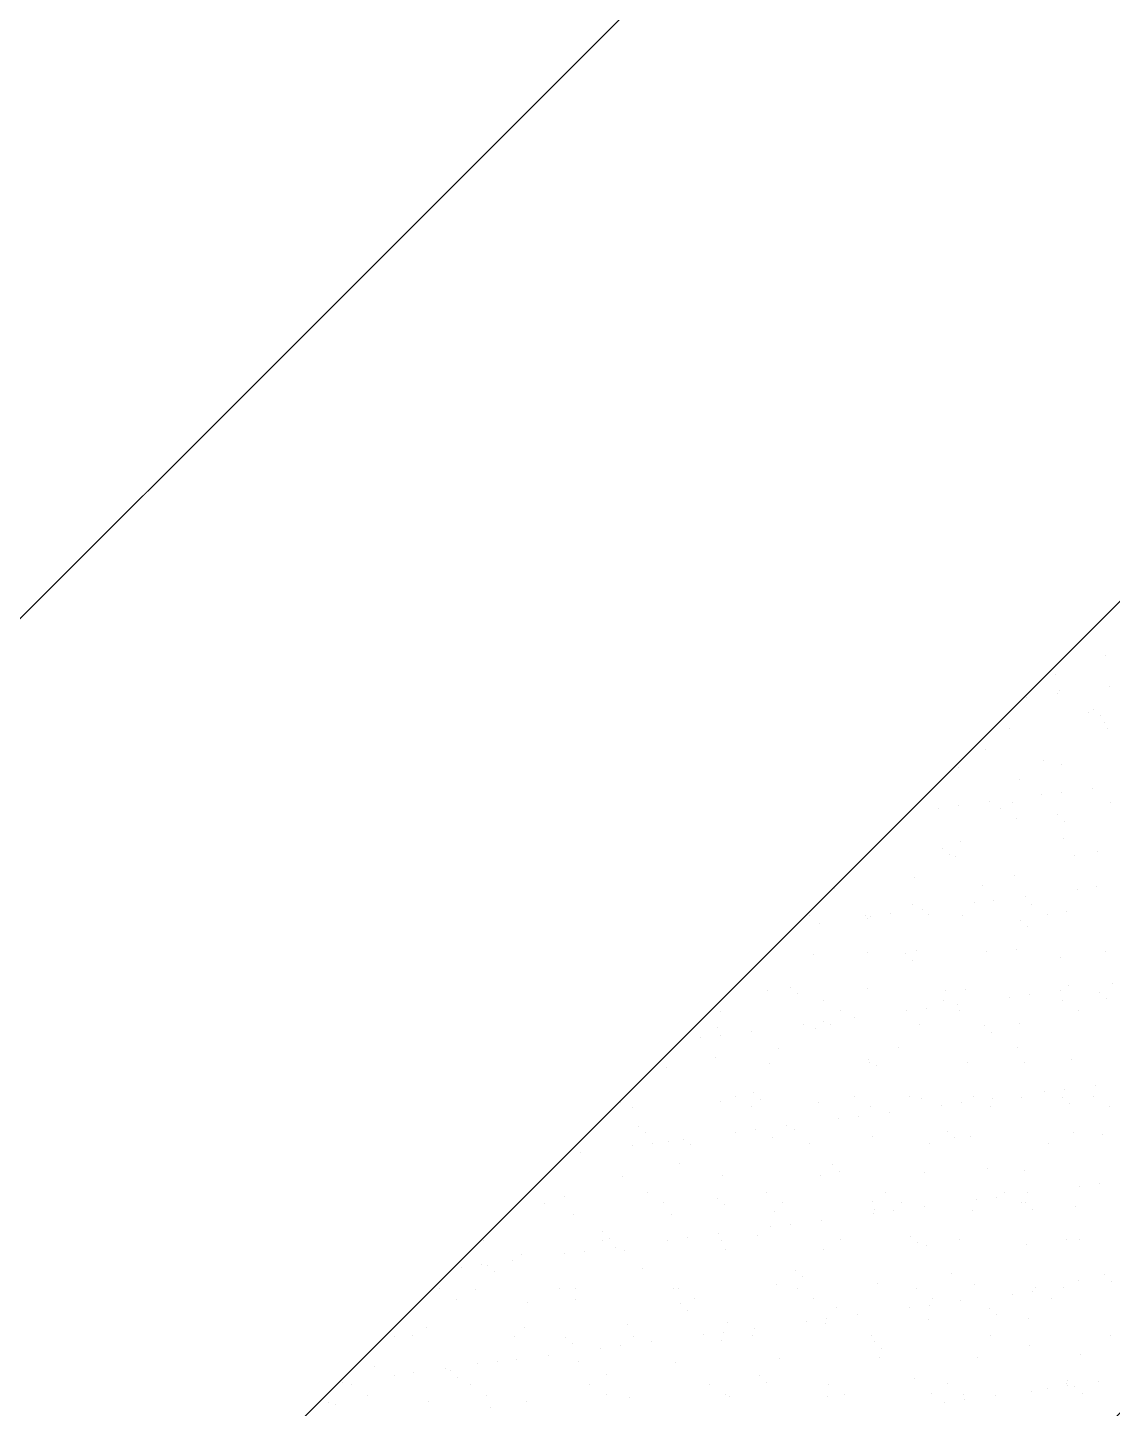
# Model space of a CAD drawing. Header units: millimetres. Extents: x 89805 to 1757503, y 48266 to 267832.
# Drawn here: x 952539.4 to 952822.9, y 127303.3 to 127664.2 of the extents above; entities that cross this region are included whole.
import ezdxf

# ---------------------------------------------------------------- set-up
doc = ezdxf.new("R2010")
doc.units = ezdxf.units.MM
doc.header["$LTSCALE"] = 1000
doc.layers.add('WALL', color=111, linetype='Continuous')

msp = doc.modelspace()

# ---------------------------------------------------------------- linework, layer by layer
at = {"color": 8, "ltscale": 0.7}
for p, q in [((952821.01, 127500.16), (952821.01, 127500.16)), ((952808.09, 127495.14), (952808.09, 127495.14)), ((952808.96, 127490.91), (952808.96, 127490.91)), ((952822.13, 127491.86), (952822.13, 127491.86)), ((952800.42, 127489), (952800.42, 127489)), ((952808.55, 127490.07), (952808.55, 127490.07)), ((952816.7, 127485.16), (952816.7, 127485.16)), ((952818.05, 127486.02), (952818.05, 127486.02)), ((952819.89, 127484.33), (952819.89, 127484.33)), ((952796.06, 127481.01), (952796.06, 127481.01)), ((952820.92, 127482.47), (952820.92, 127482.47)), ((952821.64, 127480.89), (952821.64, 127480.89)), ((952787.98, 127477.24), (952787.98, 127477.24)), ((952789.83, 127475.55), (952789.83, 127475.55)), ((952804.96, 127472.75), (952804.96, 127472.75)), ((952782.58, 127470.67), (952782.58, 127470.67)), ((952809.59, 127471.64), (952809.59, 127471.64)), ((952798.53, 127467.58), (952798.53, 127467.58)), ((952817.77, 127465.4), (952817.77, 127465.4)), ((952790.85, 127461.85), (952790.85, 127461.85)), ((952796.69, 127461.75), (952796.69, 127461.75)), ((952804.43, 127463.64), (952804.43, 127463.64)), ((952809.64, 127464.33), (952809.64, 127464.33)), ((952822.27, 127461.62), (952822.27, 127461.62)), ((952777.51, 127460.1), (952777.51, 127460.1)), ((952782.72, 127460.78), (952782.72, 127460.78)), ((952793.64, 127460.06), (952793.64, 127460.06)), ((952808.48, 127458.46), (952808.48, 127458.46)), ((952797.85, 127457.38), (952797.85, 127457.38)), ((952810.32, 127456.77), (952810.32, 127456.77)), ((952783.21, 127451.4), (952783.21, 127451.4)), ((952810.22, 127452.37), (952810.22, 127452.37)), ((952778.42, 127449.68), (952778.42, 127449.68)), ((952780.26, 127448), (952780.26, 127448)), ((952781.89, 127447.65), (952781.89, 127447.65)), ((952813.03, 127447.7), (952813.03, 127447.7)), ((952819.02, 127448.8), (952819.02, 127448.8)), ((952771.15, 127442.14), (952771.15, 127442.14)), ((952788.96, 127440.02), (952788.96, 127440.02)), ((952797.32, 127442.48), (952797.32, 127442.48)), ((952750.2, 127439.22), (952750.2, 127439.22)), ((952791.94, 127436.1), (952791.94, 127436.1)), ((952800.07, 127437.17), (952800.07, 127437.17)), ((952813.65, 127438.96), (952813.65, 127438.96)), ((952818.86, 127439.65), (952818.86, 127439.65)), ((952765.02, 127432.56), (952765.02, 127432.56)), ((952770.57, 127434.97), (952770.57, 127434.97)), ((952773.15, 127433.63), (952773.15, 127433.63)), ((952786.73, 127435.42), (952786.73, 127435.42)), ((952801.71, 127435.02), (952801.71, 127435.02)), ((952810.85, 127433.1), (952810.85, 127433.1)), ((952743.65, 127432.22), (952743.65, 127432.22)), ((952746.23, 127430.09), (952746.23, 127430.09)), ((952758.26, 127432.25), (952758.26, 127432.25)), ((952758.9, 127431.25), (952758.9, 127431.25)), ((952759.81, 127431.88), (952759.81, 127431.88)), ((952774.79, 127432.28), (952774.79, 127432.28)), ((952783.84, 127432.13), (952783.84, 127432.13)), ((952798.92, 127430.9), (952798.92, 127430.9)), ((952800.76, 127429.21), (952800.76, 127429.21)), ((952805.93, 127432.34), (952805.93, 127432.34)), ((952744.77, 127421.9), (952744.77, 127421.9)), ((952758.83, 127422.55), (952758.83, 127422.55)), ((952768.85, 127422.13), (952768.85, 127422.13)), ((952771.78, 127422.88), (952771.78, 127422.88)), ((952789.97, 127422.61), (952789.97, 127422.61)), ((952797.95, 127423.21), (952797.95, 127423.21)), ((952821.11, 127422.66), (952821.11, 127422.66)), ((952770.7, 127420.44), (952770.7, 127420.44)), ((952809.46, 127421.24), (952809.46, 127421.24)), ((952732.71, 127412.65), (952732.71, 127412.65)), ((952738.79, 127413.35), (952738.79, 127413.35)), ((952740.64, 127411.66), (952740.64, 127411.66)), ((952758.89, 127412.98), (952758.89, 127412.98)), ((952779.4, 127412.47), (952779.4, 127412.47)), ((952784.47, 127412.86), (952784.47, 127412.86)), ((952801.16, 127411.43), (952801.16, 127411.43)), ((952809.29, 127412.5), (952809.29, 127412.5)), ((952811.48, 127413.83), (952811.48, 127413.83)), ((952819.41, 127412.12), (952819.41, 127412.12)), ((952822.87, 127414.29), (952822.87, 127414.29)), ((952747.51, 127409.87), (952747.51, 127409.87)), ((952769.03, 127407.2), (952769.03, 127407.2)), ((952774.24, 127407.88), (952774.24, 127407.88)), ((952778.65, 127409.92), (952778.65, 127409.92)), ((952782.37, 127408.95), (952782.37, 127408.95)), ((952782.86, 127407.24), (952782.86, 127407.24)), ((952795.95, 127410.74), (952795.95, 127410.74)), ((952809.79, 127409.98), (952809.79, 127409.98)), ((952814.01, 127407.29), (952814.01, 127407.29)), ((952821.26, 127410.43), (952821.26, 127410.43)), ((952720.58, 127407.12), (952720.58, 127407.12)), ((952742.12, 127403.65), (952742.12, 127403.65)), ((952747.32, 127404.34), (952747.32, 127404.34)), ((952749.34, 127403.69), (952749.34, 127403.69)), ((952751.72, 127407.18), (952751.72, 127407.18)), ((952755.45, 127405.41), (952755.45, 127405.41)), ((952772.41, 127403.61), (952772.41, 127403.61)), ((952798.58, 127403.94), (952798.58, 127403.94)), ((952715.2, 127400.11), (952715.2, 127400.11)), ((952719.82, 127402.76), (952719.82, 127402.76)), ((952720.4, 127400.8), (952720.4, 127400.8)), ((952728.53, 127401.87), (952728.53, 127401.87)), ((952745.4, 127402.63), (952745.4, 127402.63)), ((952789.35, 127403.34), (952789.35, 127403.34)), ((952791.19, 127401.66), (952791.19, 127401.66)), ((952735.76, 127397.45), (952735.76, 127397.45)), ((952766.9, 127397.51), (952766.9, 127397.51)), ((952798.05, 127397.57), (952798.05, 127397.57)), ((952719.28, 127394.91), (952719.28, 127394.91)), ((952733.34, 127393.38), (952733.34, 127393.38)), ((952759.29, 127394.57), (952759.29, 127394.57)), ((952759.52, 127393.72), (952759.52, 127393.72)), ((952761.13, 127392.88), (952761.13, 127392.88)), ((952785.1, 127393.59), (952785.1, 127393.59)), ((952799.89, 127393.68), (952799.89, 127393.68)), ((952812.11, 127394.57), (952812.11, 127394.57)), ((952706.33, 127392.41), (952706.33, 127392.41)), ((952729.23, 127385.79), (952729.23, 127385.79)), ((952805.17, 127386.06), (952805.17, 127386.06)), ((952810.38, 127386.75), (952810.38, 127386.75)), ((952818.51, 127387.82), (952818.51, 127387.82)), ((952694.27, 127383.15), (952694.27, 127383.15)), ((952697.52, 127382.03), (952697.52, 127382.03)), ((952720.45, 127383.49), (952720.45, 127383.49)), ((952724.44, 127384.77), (952724.44, 127384.77)), ((952728.66, 127382.08), (952728.66, 127382.08)), ((952731.07, 127384.1), (952731.07, 127384.1)), ((952746.03, 127383.37), (952746.03, 127383.37)), ((952755.58, 127384.83), (952755.58, 127384.83)), ((952759.8, 127382.14), (952759.8, 127382.14)), ((952769.83, 127384.91), (952769.83, 127384.91)), ((952773.04, 127384.34), (952773.04, 127384.34)), ((952778.25, 127382.52), (952778.25, 127382.52)), ((952783.46, 127383.21), (952783.46, 127383.21)), ((952786.72, 127384.88), (952786.72, 127384.88)), ((952790.94, 127382.2), (952790.94, 127382.2)), ((952791.59, 127384.28), (952791.59, 127384.28)), ((952799.21, 127384.67), (952799.21, 127384.67)), ((952809.85, 127384.56), (952809.85, 127384.56)), ((952811.69, 127382.87), (952811.69, 127382.87)), ((952817.87, 127384.94), (952817.87, 127384.94)), ((952822.08, 127382.25), (952822.08, 127382.25)), ((952751.34, 127378.98), (952751.34, 127378.98)), ((952756.54, 127379.66), (952756.54, 127379.66)), ((952764.67, 127380.73), (952764.67, 127380.73)), ((952699.17, 127377.01), (952699.17, 127377.01)), ((952701.01, 127375.33), (952701.01, 127375.33)), ((952724.42, 127375.43), (952724.42, 127375.43)), ((952729.62, 127376.12), (952729.62, 127376.12)), ((952737.75, 127377.19), (952737.75, 127377.19)), ((952739.77, 127376.13), (952739.77, 127376.13)), ((952779.79, 127375.79), (952779.79, 127375.79)), ((952812.74, 127375.3), (952812.74, 127375.3)), ((952820.39, 127374.9), (952820.39, 127374.9)), ((952697.5, 127371.89), (952697.5, 127371.89)), ((952702.71, 127372.57), (952702.71, 127372.57)), ((952706.96, 127373.14), (952706.96, 127373.14)), ((952710.84, 127373.64), (952710.84, 127373.64)), ((952712.7, 127372.36), (952712.7, 127372.36)), ((952733.97, 127374.11), (952733.97, 127374.11)), ((952743.84, 127372.41), (952743.84, 127372.41)), ((952760.15, 127374.45), (952760.15, 127374.45)), ((952774.98, 127372.47), (952774.98, 127372.47)), ((952781.63, 127374.1), (952781.63, 127374.1)), ((952785.73, 127374.32), (952785.73, 127374.32)), ((952806.12, 127372.53), (952806.12, 127372.53)), ((952683.92, 127370.1), (952683.92, 127370.1)), ((952709.71, 127367.35), (952709.71, 127367.35)), ((952721.08, 127364.22), (952721.08, 127364.22)), ((952746.66, 127364.1), (952746.66, 127364.1)), ((952749.72, 127367.01), (952749.72, 127367.01)), ((952751.57, 127365.32), (952751.57, 127365.32)), ((952773.67, 127365.07), (952773.67, 127365.07)), ((952790.33, 127366.13), (952790.33, 127366.13)), ((952799.84, 127365.4), (952799.84, 127365.4)), ((952694.9, 127363.89), (952694.9, 127363.89)), ((952814.39, 127361.39), (952814.39, 127361.39)), ((952819.6, 127362.07), (952819.6, 127362.07)), ((952670.23, 127359.62), (952670.23, 127359.62)), ((952674.45, 127356.93), (952674.45, 127356.93)), ((952679.65, 127358.58), (952679.65, 127358.58)), ((952701.38, 127359.67), (952701.38, 127359.67)), ((952705.59, 127356.99), (952705.59, 127356.99)), ((952719.66, 127358.23), (952719.66, 127358.23)), ((952732.52, 127359.73), (952732.52, 127359.73)), ((952736.73, 127357.04), (952736.73, 127357.04)), ((952760.27, 127357.35), (952760.27, 127357.35)), ((952763.66, 127359.79), (952763.66, 127359.79)), ((952767.88, 127357.1), (952767.88, 127357.1)), ((952787.47, 127357.84), (952787.47, 127357.84)), ((952792.68, 127358.53), (952792.68, 127358.53)), ((952794.8, 127359.84), (952794.8, 127359.84)), ((952799.02, 127357.16), (952799.02, 127357.16)), ((952800.28, 127357.01), (952800.28, 127357.01)), ((952800.81, 127359.6), (952800.81, 127359.6)), ((952682.01, 127353.99), (952682.01, 127353.99)), ((952707.59, 127353.87), (952707.59, 127353.87)), ((952721.51, 127356.54), (952721.51, 127356.54)), ((952734.6, 127354.84), (952734.6, 127354.84)), ((952760.56, 127354.3), (952760.56, 127354.3)), ((952760.78, 127355.18), (952760.78, 127355.18)), ((952765.76, 127354.98), (952765.76, 127354.98)), ((952773.89, 127356.05), (952773.89, 127356.05)), ((952786.36, 127355.06), (952786.36, 127355.06)), ((952802.13, 127355.32), (952802.13, 127355.32)), ((952813.37, 127356.03), (952813.37, 127356.03)), ((952689.6, 127349.46), (952689.6, 127349.46)), ((952733.64, 127350.75), (952733.64, 127350.75)), ((952738.84, 127351.44), (952738.84, 127351.44)), ((952746.97, 127352.51), (952746.97, 127352.51)), ((952658.49, 127347.2), (952658.49, 127347.2)), ((952689.63, 127347.26), (952689.63, 127347.26)), ((952691.45, 127347.77), (952691.45, 127347.77)), ((952706.72, 127347.21), (952706.72, 127347.21)), ((952711.93, 127347.9), (952711.93, 127347.9)), ((952720.06, 127348.97), (952720.06, 127348.97)), ((952720.77, 127347.31), (952720.77, 127347.31)), ((952730.21, 127348.57), (952730.21, 127348.57)), ((952751.92, 127347.37), (952751.92, 127347.37)), ((952770.22, 127348.23), (952770.22, 127348.23)), ((952772.06, 127346.54), (952772.06, 127346.54)), ((952783.06, 127347.43), (952783.06, 127347.43)), ((952800.47, 127346.14), (952800.47, 127346.14)), ((952810.83, 127347.34), (952810.83, 127347.34)), ((952814.2, 127347.48), (952814.2, 127347.48)), ((952668.52, 127343.65), (952668.52, 127343.65)), ((952679.8, 127343.67), (952679.8, 127343.67)), ((952685.01, 127344.35), (952685.01, 127344.35)), ((952693.14, 127345.42), (952693.14, 127345.42)), ((952695.53, 127344.62), (952695.53, 127344.62)), ((952721.71, 127344.95), (952721.71, 127344.95)), ((952747.29, 127344.83), (952747.29, 127344.83)), ((952774.3, 127345.8), (952774.3, 127345.8)), ((952652.89, 127340.12), (952652.89, 127340.12)), ((952658.09, 127340.81), (952658.09, 127340.81)), ((952659.54, 127340.68), (952659.54, 127340.68)), ((952661.38, 127338.99), (952661.38, 127338.99)), ((952666.22, 127341.88), (952666.22, 127341.88)), ((952700.15, 127339.8), (952700.15, 127339.8)), ((952740.16, 127339.45), (952740.16, 127339.45)), ((952735.23, 127335.58), (952735.23, 127335.58)), ((952742, 127337.76), (952742, 127337.76)), ((952761.41, 127335.91), (952761.41, 127335.91)), ((952780.76, 127338.57), (952780.76, 127338.57)), ((952786.99, 127335.79), (952786.99, 127335.79)), ((952814, 127336.76), (952814, 127336.76)), ((952820.78, 127338.22), (952820.78, 127338.22)), ((952822.62, 127336.53), (952822.62, 127336.53)), ((952647.17, 127334.52), (952647.17, 127334.52)), ((952651.39, 127331.83), (952651.39, 127331.83)), ((952656.46, 127334.39), (952656.46, 127334.39)), ((952678.31, 127334.57), (952678.31, 127334.57)), ((952682.53, 127331.89), (952682.53, 127331.89)), ((952682.64, 127334.73), (952682.64, 127334.73)), ((952708.22, 127334.6), (952708.22, 127334.6)), ((952709.45, 127334.63), (952709.45, 127334.63)), ((952713.67, 127331.94), (952713.67, 127331.94)), ((952740.59, 127334.69), (952740.59, 127334.69)), ((952744.81, 127332), (952744.81, 127332)), ((952771.73, 127334.74), (952771.73, 127334.74)), ((952775.95, 127332.06), (952775.95, 127332.06)), ((952796.69, 127333.16), (952796.69, 127333.16)), ((952801.9, 127333.85), (952801.9, 127333.85)), ((952802.88, 127334.8), (952802.88, 127334.8)), ((952807.09, 127332.11), (952807.09, 127332.11)), ((952810.03, 127334.92), (952810.03, 127334.92)), ((952670.08, 127331.02), (952670.08, 127331.02)), ((952710.1, 127330.68), (952710.1, 127330.68)), ((952711.94, 127328.99), (952711.94, 127328.99)), ((952750.7, 127329.79), (952750.7, 127329.79)), ((952756.19, 127327.83), (952756.19, 127327.83)), ((952769.78, 127329.62), (952769.78, 127329.62)), ((952774.98, 127330.31), (952774.98, 127330.31)), ((952783.11, 127331.38), (952783.11, 127331.38)), ((952790.72, 127329.45), (952790.72, 127329.45)), ((952643.57, 127324.5), (952643.57, 127324.5)), ((952669.15, 127324.38), (952669.15, 127324.38)), ((952696.16, 127325.35), (952696.16, 127325.35)), ((952722.34, 127325.68), (952722.34, 127325.68)), ((952729.28, 127324.29), (952729.28, 127324.29)), ((952742.86, 127326.08), (952742.86, 127326.08)), ((952747.92, 127325.56), (952747.92, 127325.56)), ((952748.06, 127326.76), (952748.06, 127326.76)), ((952774.93, 127326.53), (952774.93, 127326.53)), ((952792.56, 127327.76), (952792.56, 127327.76)), ((952801.1, 127326.87), (952801.1, 127326.87)), ((952635.43, 127322.1), (952635.43, 127322.1)), ((952640.02, 127322.24), (952640.02, 127322.24)), ((952666.57, 127322.16), (952666.57, 127322.16)), ((952680.04, 127321.9), (952680.04, 127321.9)), ((952697.71, 127322.22), (952697.71, 127322.22)), ((952702.36, 127320.75), (952702.36, 127320.75)), ((952715.94, 127322.53), (952715.94, 127322.53)), ((952720.64, 127321.01), (952720.64, 127321.01)), ((952721.15, 127323.22), (952721.15, 127323.22)), ((952728.85, 127322.27), (952728.85, 127322.27)), ((952759.99, 127322.33), (952759.99, 127322.33)), ((952760.66, 127320.67), (952760.66, 127320.67)), ((952791.13, 127322.39), (952791.13, 127322.39)), ((952822.27, 127322.44), (952822.27, 127322.44)), ((952675.44, 127317.2), (952675.44, 127317.2)), ((952681.88, 127320.21), (952681.88, 127320.21)), ((952689.02, 127318.99), (952689.02, 127318.99)), ((952694.23, 127319.67), (952694.23, 127319.67)), ((952762.5, 127318.98), (952762.5, 127318.98)), ((952801.26, 127319.79), (952801.26, 127319.79)), ((952814.63, 127317.49), (952814.63, 127317.49)), ((952630.08, 127314.15), (952630.08, 127314.15)), ((952648.52, 127313.66), (952648.52, 127313.66)), ((952657.09, 127315.12), (952657.09, 127315.12)), ((952662.11, 127315.45), (952662.11, 127315.45)), ((952667.31, 127316.13), (952667.31, 127316.13)), ((952683.27, 127315.46), (952683.27, 127315.46)), ((952708.85, 127315.34), (952708.85, 127315.34)), ((952735.86, 127316.31), (952735.86, 127316.31)), ((952762.04, 127316.64), (952762.04, 127316.64)), ((952787.62, 127316.52), (952787.62, 127316.52)), ((952621.61, 127310.11), (952621.61, 127310.11)), ((952635.19, 127311.9), (952635.19, 127311.9)), ((952640.39, 127312.59), (952640.39, 127312.59)), ((952649.98, 127313.12), (952649.98, 127313.12)), ((952651.82, 127311.43), (952651.82, 127311.43)), ((952690.58, 127312.24), (952690.58, 127312.24)), ((952730.59, 127311.89), (952730.59, 127311.89)), ((952732.44, 127310.2), (952732.44, 127310.2)), ((952771.2, 127311.01), (952771.2, 127311.01)), ((952811.21, 127310.67), (952811.21, 127310.67)), ((952819.25, 127310.24), (952819.25, 127310.24)), ((952624.1, 127309.42), (952624.1, 127309.42)), ((952628.32, 127306.73), (952628.32, 127306.73)), ((952655.25, 127309.48), (952655.25, 127309.48)), ((952659.46, 127306.79), (952659.46, 127306.79)), ((952686.39, 127309.53), (952686.39, 127309.53)), ((952690.6, 127306.85), (952690.6, 127306.85)), ((952717.53, 127309.59), (952717.53, 127309.59)), ((952721.75, 127306.9), (952721.75, 127306.9)), ((952722.97, 127306.42), (952722.97, 127306.42)), ((952748.55, 127306.29), (952748.55, 127306.29)), ((952748.67, 127309.65), (952748.67, 127309.65)), ((952752.89, 127306.96), (952752.89, 127306.96)), ((952775.56, 127307.27), (952775.56, 127307.27)), ((952779.81, 127309.7), (952779.81, 127309.7)), ((952784.03, 127307.02), (952784.03, 127307.02)), ((952792.33, 127306.7), (952792.33, 127306.7)), ((952801.73, 127307.6), (952801.73, 127307.6)), ((952805.91, 127308.49), (952805.91, 127308.49)), ((952810.95, 127309.76), (952810.95, 127309.76)), ((952811.12, 127309.17), (952811.12, 127309.17)), ((952813.06, 127308.98), (952813.06, 127308.98)), ((952815.17, 127307.07), (952815.17, 127307.07)), ((952618.03, 127304.9), (952618.03, 127304.9)), ((952619.91, 127304.34), (952619.91, 127304.34)), ((952644.2, 127305.23), (952644.2, 127305.23)), ((952660.52, 127303.46), (952660.52, 127303.46)), ((952669.78, 127305.11), (952669.78, 127305.11)), ((952696.79, 127306.08), (952696.79, 127306.08)), ((952779, 127304.94), (952779, 127304.94)), ((952784.2, 127305.63), (952784.2, 127305.63))]:
    msp.add_line(p, q, dxfattribs=at)
at = {"color": 3, "ltscale": 0.7}
msp.add_lwpolyline([(954986.89, 129676.28), (950842.57, 125532.01), (950948.63, 125425.94), (955199.02, 129676.28)], dxfattribs=at)
at = {"layer": 'WALL', "color": 4, "ltscale": 0.7}
for points in [[(950837.02, 125526.46), (954986.89, 129676.28)], [(950837.02, 125526.46), (954986.89, 129676.28)], [(953637.04, 129476.28), (954503.04, 129476.28), (954503.34, 129475.57), (950637.02, 125609.3)]]:
    msp.add_lwpolyline(points, dxfattribs=at)

doc.saveas('drawing.dxf')
